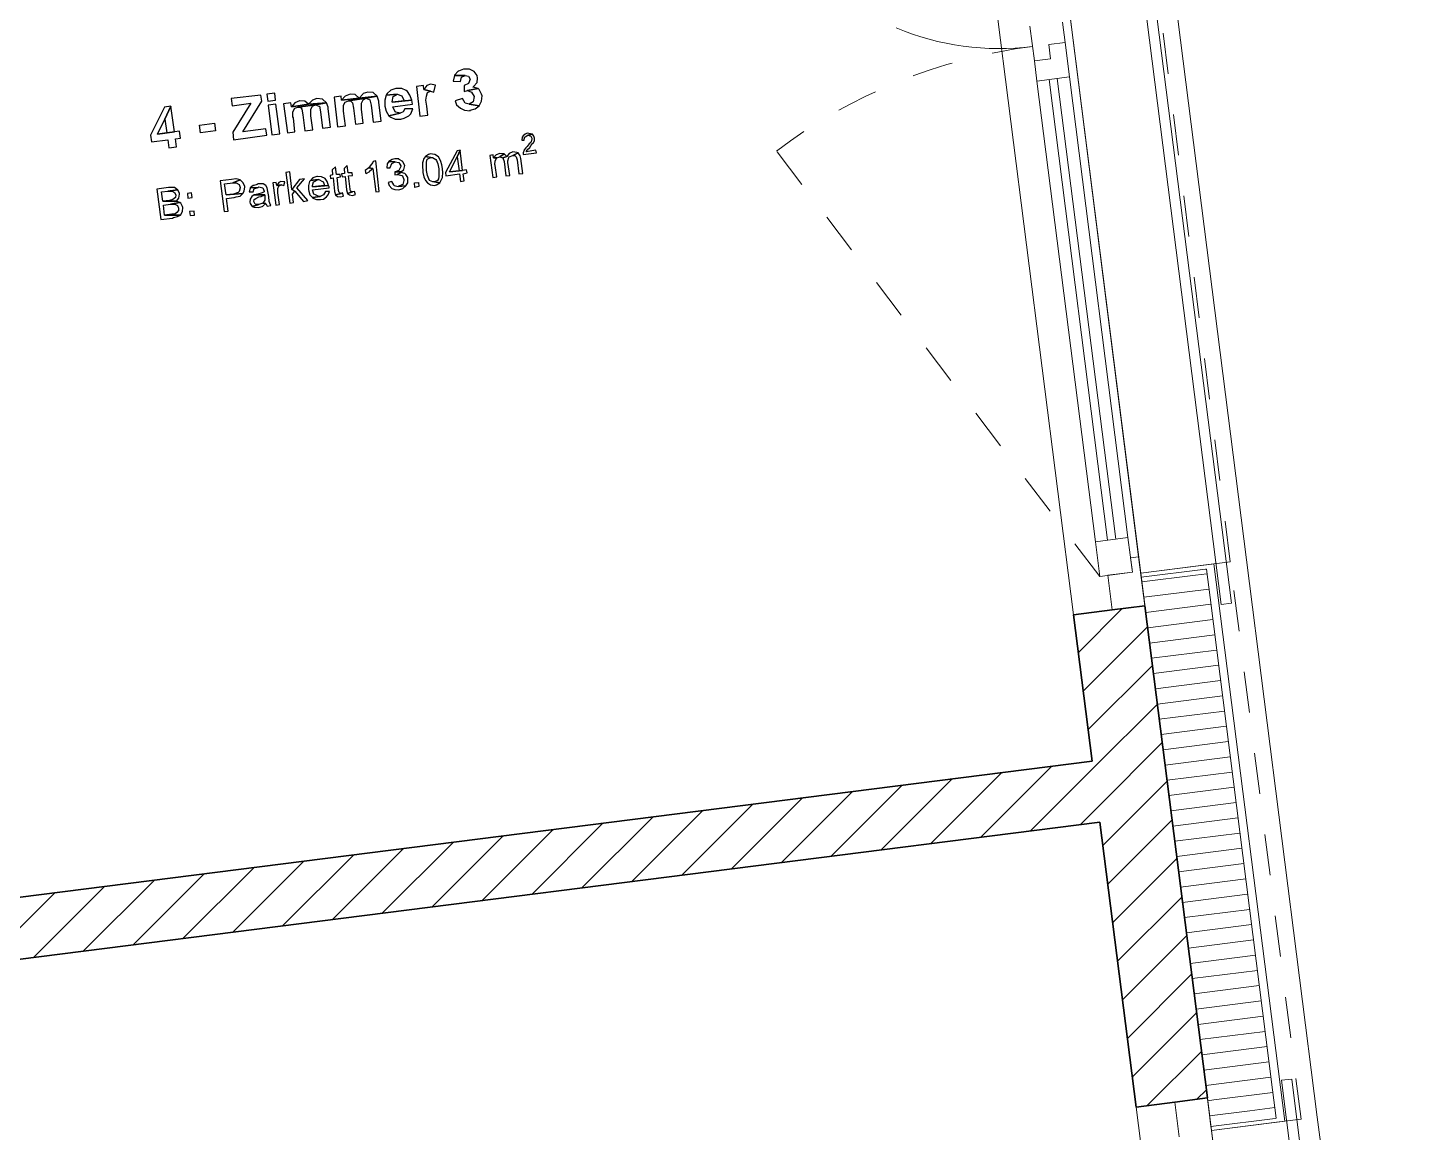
# Model space of a CAD drawing. Header units: metres. Extents: x 2713679.5 to 2713747.3, y 1226017.1 to 1226104.2.
# Drawn here: x 2713697.449 to 2713700.854, y 1226070.653 to 1226073.346 of the extents above; entities that cross this region are included whole.
import ezdxf

# ---------------------------------------------------------------- set-up
doc = ezdxf.new("R2010")
doc.units = ezdxf.units.M
doc.header["$MEASUREMENT"] = 0
doc.linetypes.add('Strich 2_1mm', pattern=[0.15, 0.1, -0.05])
doc.layers.add('plangrafiken', color=251, linetype='Continuous')
doc.layers.add('waende_stuetzen', color=250, linetype='Continuous')
doc.layers.add('texte', color=7, linetype='Continuous', true_color=0x000000)

msp = doc.modelspace()

# ---------------------------------------------------------------- linework, layer by layer
at = {"layer": 'plangrafiken', "color": 7, "linetype": 'Continuous', "lineweight": 13}
for p, q in [((2713700.0856, 1226074.083), (2713700.3575, 1226071.9402)), ((2713700.3823, 1226071.9433), (2713700.1104, 1226074.0861)), ((2713700.3575, 1226071.9402), (2713700.3823, 1226071.9433)), ((2713700.5296, 1226070.7826), (2713700.5048, 1226070.7795)), ((2713700.5048, 1226070.7795), (2713700.7767, 1226068.6367)), ((2713700.8015, 1226068.6398), (2713700.5296, 1226070.7826))]:
    msp.add_line(p, q, dxfattribs=at)
at = {"layer": 'texte'}
for points in [[(2713698.5131, 1226073.2456), (2713698.5106, 1226073.2456), (2713698.4984, 1226073.2407), (2713698.4972, 1226073.2407), (2713698.4886, 1226073.2309), (2713698.4886, 1226073.2297), (2713698.5143, 1226073.2297), (2713698.5229, 1226073.2285), (2713698.5265, 1226073.2211), (2713698.5229, 1226073.2101), (2713698.5119, 1226073.2052), (2713698.5119, 1226073.1905), (2713698.5204, 1226073.193), (2713698.5461, 1226073.1979), (2713698.5339, 1226073.2015), (2713698.5351, 1226073.2028), (2713698.5437, 1226073.2125), (2713698.5449, 1226073.2236), (2713698.5437, 1226073.2297), (2713698.5363, 1226073.2395), (2713698.5253, 1226073.2456)], [(2713698.4299, 1226073.2089), (2713698.4213, 1226073.2052), (2713698.414, 1226073.1954), (2713698.4299, 1226073.1917), (2713698.4384, 1226073.1893), (2713698.4421, 1226073.2064), (2713698.4421, 1226073.2064)], [(2713698.4886, 1226073.2297), (2713698.4849, 1226073.2162), (2713698.5033, 1226073.215), (2713698.5057, 1226073.226), (2713698.5143, 1226073.2297)], [(2713698.0163, 1226073.182), (2713697.9441, 1226073.1734), (2713697.9466, 1226073.1563), (2713697.9918, 1226073.1624), (2713697.9478, 1226073.0914), (2713697.9502, 1226073.0731), (2713698.031, 1226073.0841), (2713698.0285, 1226073.1), (2713697.9723, 1226073.0926), (2713698.0187, 1226073.1673)], [(2713698.0506, 1226073.1868), (2713698.031, 1226073.1844), (2713698.0334, 1226073.1673), (2713698.0518, 1226073.1697)], [(2713698.1533, 1226073.1734), (2713698.1423, 1226073.1697), (2713698.1423, 1226073.1697), (2713698.1325, 1226073.1599), (2713698.1766, 1226073.1636), (2713698.1668, 1226073.1722), (2713698.1668, 1226073.1722)], [(2713698.2121, 1226073.1795), (2713698.1949, 1226073.1771), (2713698.2035, 1226073.1049), (2713698.2231, 1226073.1073), (2713698.2182, 1226073.1428), (2713698.2182, 1226073.1452), (2713698.2182, 1226073.1575), (2713698.2219, 1226073.1648), (2713698.2304, 1226073.1685), (2713698.2733, 1226073.1746), (2713698.3002, 1226073.1795), (2713698.2561, 1226073.1746), (2713698.2133, 1226073.1697)], [(2713698.2341, 1226073.1844), (2713698.2341, 1226073.1844), (2713698.2219, 1226073.1795), (2713698.2133, 1226073.1697), (2713698.2561, 1226073.1746), (2713698.2463, 1226073.1832)], [(2713698.2733, 1226073.1746), (2713698.2304, 1226073.1685), (2713698.2353, 1226073.1685), (2713698.2402, 1226073.1636), (2713698.2402, 1226073.1636), (2713698.2427, 1226073.1501), (2713698.2476, 1226073.111), (2713698.2659, 1226073.1134), (2713698.2622, 1226073.1477), (2713698.2622, 1226073.1501), (2713698.2622, 1226073.1624), (2713698.2659, 1226073.1709)], [(2713698.2769, 1226073.1893), (2713698.2659, 1226073.1856), (2713698.2647, 1226073.1844), (2713698.2561, 1226073.1746), (2713698.3002, 1226073.1795), (2713698.2904, 1226073.1881), (2713698.2892, 1226073.1881)], [(2713698.3002, 1226073.1795), (2713698.2733, 1226073.1746), (2713698.2818, 1226073.1709), (2713698.2818, 1226073.1709), (2713698.2855, 1226073.1575), (2713698.2904, 1226073.1159), (2713698.31, 1226073.1183), (2713698.3038, 1226073.1648), (2713698.3038, 1226073.1673)], [(2713698.3222, 1226073.182), (2713698.3185, 1226073.1697), (2713698.3185, 1226073.1563), (2713698.3185, 1226073.155), (2713698.3222, 1226073.1428), (2713698.3283, 1226073.1318), (2713698.3565, 1226073.1379), (2713698.3454, 1226073.1404), (2713698.3442, 1226073.1416), (2713698.3381, 1226073.1538), (2713698.3858, 1226073.1599), (2713698.3846, 1226073.1697), (2713698.3369, 1226073.1648), (2713698.3369, 1226073.166), (2713698.3393, 1226073.1783), (2713698.3491, 1226073.1844)], [(2713698.3467, 1226073.1979), (2713698.3454, 1226073.1979), (2713698.3332, 1226073.1942), (2713698.3246, 1226073.1856), (2713698.3222, 1226073.182), (2713698.3491, 1226073.1844), (2713698.3601, 1226073.1807), (2713698.3601, 1226073.1807), (2713698.3662, 1226073.1685), (2713698.3369, 1226073.1648), (2713698.3846, 1226073.1697), (2713698.3797, 1226073.182), (2713698.3736, 1226073.1905), (2713698.3711, 1226073.193), (2713698.3601, 1226073.1979)], [(2713698.4127, 1226073.2052), (2713698.3956, 1226073.2028), (2713698.4042, 1226073.1306), (2713698.4238, 1226073.133), (2713698.4213, 1226073.155), (2713698.4189, 1226073.1697), (2713698.4201, 1226073.1795), (2713698.4225, 1226073.1881), (2713698.4299, 1226073.1917), (2713698.414, 1226073.1954)], [(2713698.5082, 1226073.1734), (2713698.4898, 1226073.1685), (2713698.4935, 1226073.1587), (2713698.5033, 1226073.1501), (2713698.5131, 1226073.1452), (2713698.5265, 1226073.144), (2713698.5265, 1226073.1452), (2713698.5388, 1226073.1489), (2713698.5486, 1226073.1563), (2713698.5241, 1226073.1599), (2713698.5143, 1226073.1624)], [(2713698.5461, 1226073.1979), (2713698.5204, 1226073.193), (2713698.5302, 1226073.1893), (2713698.5363, 1226073.1783), (2713698.5363, 1226073.1783), (2713698.5339, 1226073.166), (2713698.5241, 1226073.1599), (2713698.5486, 1226073.1563), (2713698.5547, 1226073.1673), (2713698.5559, 1226073.1807), (2713698.5547, 1226073.1844), (2713698.5486, 1226073.1954)], [(2713697.7973, 1226073.155), (2713697.7814, 1226073.1526), (2713697.7471, 1226073.0841), (2713697.7496, 1226073.0682), (2713697.7899, 1226073.0731), (2713697.7924, 1226073.0535), (2713697.8107, 1226073.0559), (2713697.8083, 1226073.0755), (2713697.8205, 1226073.0767), (2713697.8181, 1226073.0939), (2713697.8058, 1226073.0926), (2713697.7642, 1226073.0865), (2713697.7826, 1226073.1232)], [(2713697.7973, 1226073.155), (2713697.7826, 1226073.1232), (2713697.7875, 1226073.0902), (2713697.7642, 1226073.0865), (2713697.8058, 1226073.0926)], [(2713698.053, 1226073.1599), (2713698.0347, 1226073.1575), (2713698.0432, 1226073.0853), (2713698.0628, 1226073.0877)], [(2713698.0897, 1226073.1636), (2713698.0714, 1226073.1612), (2713698.0811, 1226073.0902), (2713698.0995, 1226073.0926), (2713698.0958, 1226073.1269), (2713698.0946, 1226073.1293), (2713698.0946, 1226073.1416), (2713698.0995, 1226073.1501), (2713698.1068, 1226073.1526), (2713698.1497, 1226073.1587), (2713698.1766, 1226073.1636), (2713698.1325, 1226073.1599), (2713698.0909, 1226073.1538)], [(2713698.1117, 1226073.1685), (2713698.1105, 1226073.1685), (2713698.0995, 1226073.1636), (2713698.0909, 1226073.1538), (2713698.1325, 1226073.1599), (2713698.124, 1226073.1673)], [(2713698.1497, 1226073.1587), (2713698.1068, 1226073.1526), (2713698.113, 1226073.1526), (2713698.1166, 1226073.1477), (2713698.1166, 1226073.1477), (2713698.1191, 1226073.1342), (2713698.124, 1226073.0951), (2713698.1436, 1226073.0975), (2713698.1387, 1226073.1318), (2713698.1387, 1226073.1355), (2713698.1387, 1226073.1477), (2713698.1423, 1226073.155)], [(2713698.1766, 1226073.1636), (2713698.1497, 1226073.1587), (2713698.1582, 1226073.155), (2713698.1595, 1226073.155), (2713698.1619, 1226073.1416), (2713698.1668, 1226073.1012), (2713698.1864, 1226073.1036), (2713698.1803, 1226073.1489), (2713698.1803, 1226073.1526)], [(2713698.3675, 1226073.1489), (2713698.3638, 1226073.1416), (2713698.3565, 1226073.1379), (2713698.3283, 1226073.1318), (2713698.3332, 1226073.1281), (2713698.3442, 1226073.1232), (2713698.3577, 1226073.1232), (2713698.3662, 1226073.1257), (2713698.3773, 1226073.1318), (2713698.3822, 1226073.1367), (2713698.387, 1226073.1489)], [(2713697.8695, 1226073.0902), (2713697.867, 1226073.1085), (2713697.9037, 1226073.1134), (2713697.9062, 1226073.0951), (2713697.8695, 1226073.0902)], [(2713698.666, 1226073.089), (2713698.6611, 1226073.0865), (2713698.6562, 1226073.0828), (2713698.6538, 1226073.0792), (2713698.6526, 1226073.0718), (2713698.6587, 1226073.0718), (2713698.6587, 1226073.0743), (2713698.6599, 1226073.0804), (2713698.6611, 1226073.0804), (2713698.6672, 1226073.0841), (2713698.6783, 1226073.0865), (2713698.6734, 1226073.0877)], [(2713698.6783, 1226073.0865), (2713698.6672, 1226073.0841), (2713698.6685, 1226073.0841), (2713698.6746, 1226073.0816), (2713698.6746, 1226073.0816), (2713698.677, 1226073.0767), (2713698.677, 1226073.0755), (2713698.6758, 1226073.0682), (2713698.6746, 1226073.0669), (2713698.6709, 1226073.0633), (2713698.666, 1226073.0571), (2713698.6624, 1226073.0535), (2713698.6587, 1226073.0486), (2713698.6587, 1226073.0474), (2713698.6562, 1226073.0412), (2713698.6562, 1226073.0376), (2713698.6881, 1226073.0412), (2713698.6868, 1226073.0474), (2713698.6636, 1226073.0437), (2713698.666, 1226073.0474), (2713698.666, 1226073.0486), (2713698.6721, 1226073.0547), (2713698.6758, 1226073.0596), (2713698.6795, 1226073.0645), (2713698.6807, 1226073.0645), (2713698.6832, 1226073.0706), (2713698.6832, 1226073.0767), (2713698.6819, 1226073.0816)], [(2713698.4299, 1226073.0388), (2713698.425, 1226073.0376), (2713698.4176, 1226073.0327), (2713698.4311, 1226073.0302), (2713698.4348, 1226073.0302), (2713698.4433, 1226073.0253), (2713698.4446, 1226073.0229), (2713698.4482, 1226073.0143), (2713698.4507, 1226073.0021), (2713698.4507, 1226072.9947), (2713698.4507, 1226072.9837), (2713698.4495, 1226072.9776), (2713698.447, 1226072.9739), (2713698.4397, 1226072.9703), (2713698.4531, 1226072.9678), (2713698.4556, 1226072.9727), (2713698.4592, 1226072.9813), (2713698.4592, 1226072.9825), (2713698.4605, 1226072.9923), (2713698.4592, 1226073.0033), (2713698.458, 1226073.0119), (2713698.4556, 1226073.0204), (2713698.4543, 1226073.0229), (2713698.4495, 1226073.0315), (2713698.4495, 1226073.0315), (2713698.4409, 1226073.0376), (2713698.4397, 1226073.0376)], [(2713698.5021, 1226073.0474), (2713698.4947, 1226073.0461), (2713698.4666, 1226072.9935), (2713698.4678, 1226072.985), (2713698.5008, 1226072.9899), (2713698.5033, 1226072.9715), (2713698.5119, 1226072.9727), (2713698.5094, 1226072.9899), (2713698.5192, 1226072.9923), (2713698.518, 1226072.9996), (2713698.5082, 1226072.9984), (2713698.4764, 1226072.9947), (2713698.4947, 1226073.0315)], [(2713698.5021, 1226073.0474), (2713698.4947, 1226073.0315), (2713698.4996, 1226072.9972), (2713698.4764, 1226072.9947), (2713698.5082, 1226072.9984)], [(2713698.5828, 1226073.0363), (2713698.5743, 1226073.0351), (2713698.5816, 1226072.9813), (2713698.5914, 1226072.9825), (2713698.5877, 1226073.0107), (2713698.5865, 1226073.0131), (2713698.5877, 1226073.0217), (2713698.5914, 1226073.029), (2713698.584, 1226073.029)], [(2713698.5987, 1226073.04), (2713698.5987, 1226073.04), (2713698.5902, 1226073.0363), (2713698.584, 1226073.029), (2713698.5914, 1226073.029), (2713698.5987, 1226073.0315), (2713698.6097, 1226073.0388), (2713698.6085, 1226073.0388)], [(2713698.6097, 1226073.0388), (2713698.5987, 1226073.0315), (2713698.6061, 1226073.029), (2713698.6159, 1226073.0327)], [(2713698.6305, 1226073.0437), (2713698.6305, 1226073.0437), (2713698.622, 1226073.04), (2713698.6159, 1226073.0327), (2713698.6061, 1226073.029), (2713698.6097, 1226073.0204), (2713698.6134, 1226072.985), (2713698.6232, 1226072.9862), (2713698.6183, 1226073.018), (2713698.6183, 1226073.0217), (2713698.6208, 1226073.0302), (2713698.622, 1226073.0315), (2713698.6305, 1226073.0351), (2713698.644, 1226073.0412), (2713698.6403, 1226073.0425)], [(2713698.644, 1226073.0412), (2713698.6305, 1226073.0351), (2713698.6354, 1226073.0351), (2713698.6391, 1226073.0315), (2713698.6416, 1226073.0241), (2713698.6452, 1226072.9899), (2713698.655, 1226072.9911), (2713698.6501, 1226073.0278), (2713698.6489, 1226073.0339)], [(2713698.1986, 1226073.007), (2713698.19, 1226072.9996), (2713698.1913, 1226072.9874), (2713698.1852, 1226072.9862), (2713698.1864, 1226072.9788), (2713698.1925, 1226072.9801), (2713698.1962, 1226072.9482), (2713698.1962, 1226072.947), (2713698.1986, 1226072.9385), (2713698.2121, 1226072.9421), (2713698.2084, 1226072.9434), (2713698.2072, 1226072.9446), (2713698.206, 1226072.9495), (2713698.2023, 1226072.9813), (2713698.2109, 1226072.9825), (2713698.2096, 1226072.9886), (2713698.2011, 1226072.9886)], [(2713698.2268, 1226073.0107), (2713698.2194, 1226073.0033), (2713698.2206, 1226072.9911), (2713698.2133, 1226072.9899), (2713698.2145, 1226072.9825), (2713698.2219, 1226072.9837), (2713698.2255, 1226072.9519), (2713698.2255, 1226072.9507), (2713698.228, 1226072.9421), (2713698.2402, 1226072.9458), (2713698.2378, 1226072.947), (2713698.2353, 1226072.9482), (2713698.2341, 1226072.9531), (2713698.2304, 1226072.985), (2713698.2402, 1226072.9862), (2713698.239, 1226072.9923), (2713698.2292, 1226072.9923)], [(2713698.2794, 1226073.0045), (2713698.2708, 1226072.9984), (2713698.272, 1226072.9899), (2713698.2733, 1226072.9911), (2713698.2818, 1226072.996), (2713698.2818, 1226072.9972), (2713698.2892, 1226073.0033)], [(2713698.2965, 1226073.0217), (2713698.2904, 1226073.0204), (2713698.2892, 1226073.018), (2713698.283, 1226073.0094), (2713698.2794, 1226073.0045), (2713698.2892, 1226073.0033), (2713698.2965, 1226072.9458), (2713698.3051, 1226072.947)], [(2713698.3283, 1226073.0204), (2713698.3246, 1226073.0143), (2713698.3234, 1226073.0045), (2713698.332, 1226073.0045), (2713698.332, 1226073.0058), (2713698.3357, 1226073.0155), (2713698.3357, 1226073.0155), (2713698.3442, 1226073.0192)], [(2713698.343, 1226073.0266), (2713698.3369, 1226073.0253), (2713698.3283, 1226073.0204), (2713698.3442, 1226073.0192), (2713698.3528, 1226073.018), (2713698.3577, 1226073.0094), (2713698.3577, 1226073.0082), (2713698.354, 1226072.9996), (2713698.3528, 1226072.9984), (2713698.3442, 1226072.9947), (2713698.3589, 1226072.9947), (2713698.365, 1226073.0009), (2713698.3675, 1226073.0107), (2713698.3675, 1226073.0107), (2713698.3626, 1226073.0192), (2713698.3626, 1226073.0204), (2713698.354, 1226073.0253), (2713698.3528, 1226073.0266)], [(2713698.4176, 1226073.0327), (2713698.414, 1226073.0278), (2713698.4115, 1226073.0192), (2713698.4103, 1226073.0168), (2713698.4103, 1226073.0082), (2713698.4115, 1226072.9972), (2713698.4115, 1226072.9935), (2713698.414, 1226072.9825), (2713698.4176, 1226072.9739), (2713698.4225, 1226072.9678), (2713698.4225, 1226072.9678), (2713698.4299, 1226072.9629), (2713698.4397, 1226072.9617), (2713698.4446, 1226072.9629), (2713698.4531, 1226072.9678), (2713698.4397, 1226072.9703), (2713698.436, 1226072.9703), (2713698.4274, 1226072.9739), (2713698.4262, 1226072.9776), (2713698.4225, 1226072.9862), (2713698.4201, 1226072.9984), (2713698.4201, 1226073.007), (2713698.4201, 1226073.0168), (2713698.4213, 1226073.0241), (2713698.4238, 1226073.0266), (2713698.4311, 1226073.0302)], [(2713697.9453, 1226072.9764), (2713697.9172, 1226072.9727), (2713697.927, 1226072.8981), (2713697.9368, 1226072.8993), (2713697.9331, 1226072.9299), (2713697.9514, 1226072.9323), (2713697.9563, 1226072.9336), (2713697.9661, 1226072.936), (2713697.9723, 1226072.9421), (2713697.9319, 1226072.9385), (2713697.9282, 1226072.9654), (2713697.9478, 1226072.9678), (2713697.9661, 1226072.9752), (2713697.9661, 1226072.9752), (2713697.9563, 1226072.9776), (2713697.9551, 1226072.9776)], [(2713697.9661, 1226072.9752), (2713697.9478, 1226072.9678), (2713697.9563, 1226072.9678), (2713697.9637, 1226072.9642), (2713697.9661, 1226072.9568), (2713697.9661, 1226072.9556), (2713697.9637, 1226072.947), (2713697.9612, 1226072.9446), (2713697.9502, 1226072.9409), (2713697.9319, 1226072.9385), (2713697.9723, 1226072.9421), (2713697.9759, 1226072.9482), (2713697.9771, 1226072.958), (2713697.9771, 1226072.9593), (2713697.9735, 1226072.9678)], [(2713698.0542, 1226072.9691), (2713698.0457, 1226072.9678), (2713698.053, 1226072.914), (2713698.0616, 1226072.9152), (2713698.0579, 1226072.9434), (2713698.0579, 1226072.9446), (2713698.0579, 1226072.9544), (2713698.0603, 1226072.9605), (2713698.0665, 1226072.9629), (2713698.0555, 1226072.9617)], [(2713698.0652, 1226072.9715), (2713698.0603, 1226072.9691), (2713698.0555, 1226072.9617), (2713698.0665, 1226072.9629), (2713698.0726, 1226072.9617), (2713698.075, 1226072.9703), (2713698.075, 1226072.9703)], [(2713698.0873, 1226072.9947), (2713698.0775, 1226072.9935), (2713698.0873, 1226072.9189), (2713698.0958, 1226072.9201), (2713698.0934, 1226072.9409), (2713698.0995, 1226072.9482), (2713698.0922, 1226072.9519)], [(2713698.1228, 1226072.9776), (2713698.1105, 1226072.9764), (2713698.0922, 1226072.9519), (2713698.0995, 1226072.9482), (2713698.1203, 1226072.9226), (2713698.1313, 1226072.925), (2713698.1044, 1226072.9556)], [(2713698.1374, 1226072.9739), (2713698.135, 1226072.9715), (2713698.1325, 1226072.9617), (2713698.1325, 1226072.9519), (2713698.1338, 1226072.9482), (2713698.1362, 1226072.9385), (2713698.1423, 1226072.9323), (2713698.1607, 1226072.9348), (2713698.1582, 1226072.9348), (2713698.1497, 1226072.9385), (2713698.146, 1226072.9409), (2713698.1423, 1226072.9507), (2713698.1827, 1226072.9556), (2713698.1827, 1226072.958), (2713698.1815, 1226072.9617), (2713698.1423, 1226072.958), (2713698.1423, 1226072.9617), (2713698.1448, 1226072.9703), (2713698.1472, 1226072.9715), (2713698.1558, 1226072.9764)], [(2713698.1546, 1226072.9837), (2713698.1533, 1226072.9837), (2713698.1436, 1226072.9801), (2713698.1374, 1226072.9739), (2713698.1558, 1226072.9764), (2713698.1582, 1226072.9764), (2713698.1668, 1226072.9715), (2713698.168, 1226072.9715), (2713698.1717, 1226072.9617), (2713698.1423, 1226072.958), (2713698.1815, 1226072.9617), (2713698.1778, 1226072.9715), (2713698.1729, 1226072.9788), (2713698.1729, 1226072.9788), (2713698.1644, 1226072.9825)], [(2713698.3357, 1226072.9715), (2713698.3271, 1226072.9691), (2713698.3295, 1226072.9617), (2713698.3357, 1226072.9544), (2713698.343, 1226072.9519), (2713698.3528, 1226072.9507), (2713698.3528, 1226072.9507), (2713698.3626, 1226072.9544), (2713698.3699, 1226072.9605), (2713698.3516, 1226072.9593), (2713698.3516, 1226072.958), (2713698.3418, 1226072.9605), (2713698.3406, 1226072.9629)], [(2713698.343, 1226072.9947), (2713698.343, 1226072.9874), (2713698.3491, 1226072.9886), (2713698.3589, 1226072.9935), (2713698.3589, 1226072.9947), (2713698.3442, 1226072.9947)], [(2713698.3589, 1226072.9935), (2713698.3491, 1226072.9886), (2713698.3503, 1226072.9886), (2713698.3601, 1226072.9862), (2713698.3614, 1226072.985), (2713698.365, 1226072.9764), (2713698.365, 1226072.9739), (2713698.3626, 1226072.9642), (2713698.3601, 1226072.9629), (2713698.3516, 1226072.9593), (2713698.3699, 1226072.9605), (2713698.3748, 1226072.9678), (2713698.3748, 1226072.9776), (2713698.3748, 1226072.9813), (2713698.3699, 1226072.9886), (2713698.3675, 1226072.9911)], [(2713698.3919, 1226072.9568), (2713698.3907, 1226072.9678), (2713698.4005, 1226072.9691), (2713698.4017, 1226072.9593), (2713698.3919, 1226072.9568)], [(2713697.7912, 1226072.9568), (2713697.763, 1226072.9531), (2713697.7728, 1226072.8785), (2713697.8009, 1226072.8822), (2713697.8034, 1226072.8834), (2713697.8132, 1226072.8858), (2713697.8205, 1226072.8895), (2713697.7814, 1226072.8895), (2713697.7789, 1226072.914), (2713697.7961, 1226072.9164), (2713697.8193, 1226072.9201), (2713697.8095, 1226072.9238), (2713697.8107, 1226072.9238), (2713697.7777, 1226072.9238), (2713697.774, 1226072.9458), (2713697.7899, 1226072.9482), (2713697.8132, 1226072.9507), (2713697.8058, 1226072.9568), (2713697.8022, 1226072.9568)], [(2713697.8132, 1226072.9507), (2713697.7899, 1226072.9482), (2713697.7912, 1226072.9482), (2713697.8009, 1226072.9482), (2713697.8058, 1226072.9446), (2713697.8095, 1226072.9385), (2713697.8083, 1226072.9323), (2713697.8022, 1226072.9274), (2713697.7936, 1226072.925), (2713697.7777, 1226072.9238), (2713697.8107, 1226072.9238), (2713697.8169, 1226072.9311), (2713697.8181, 1226072.9409), (2713697.8181, 1226072.9421), (2713697.8144, 1226072.9507)], [(2713697.8474, 1226072.9434), (2713697.8377, 1226072.9421), (2713697.8389, 1226072.9311), (2713697.8487, 1226072.9323)], [(2713697.9906, 1226072.9556), (2713697.9906, 1226072.9544), (2713697.9882, 1226072.9458), (2713697.9979, 1226072.9458), (2713698.0004, 1226072.9544), (2713698.0016, 1226072.9544), (2713698.0102, 1226072.9568)], [(2713698.0004, 1226072.9385), (2713697.9943, 1226072.9348), (2713697.9906, 1226072.9287), (2713697.9894, 1226072.9213), (2713697.9906, 1226072.9177), (2713697.9955, 1226072.9103), (2713698.0114, 1226072.9152), (2713698.0028, 1226072.9164), (2713697.9992, 1226072.9226), (2713698.0004, 1226072.9274), (2713698.0041, 1226072.9299), (2713698.0114, 1226072.9336), (2713698.0175, 1226072.9348), (2713698.0261, 1226072.9385)], [(2713698.0102, 1226072.9654), (2713698.0077, 1226072.9642), (2713697.9992, 1226072.9617), (2713697.9979, 1226072.9617), (2713697.9906, 1226072.9556), (2713698.0102, 1226072.9568), (2713698.0114, 1226072.958), (2713698.0212, 1226072.9556), (2713698.0249, 1226072.9482), (2713698.0249, 1226072.9458), (2713698.02, 1226072.9434), (2713698.009, 1226072.9409), (2713698.0004, 1226072.9385), (2713698.0261, 1226072.9385), (2713698.0261, 1226072.9348), (2713698.0261, 1226072.9262), (2713698.0212, 1226072.9189), (2713698.0285, 1226072.9177), (2713698.0322, 1226072.9115), (2713698.0408, 1226072.9128), (2713698.0383, 1226072.9189), (2713698.0371, 1226072.9226), (2713698.0359, 1226072.9348), (2713698.0334, 1226072.947), (2713698.0322, 1226072.9556), (2713698.0285, 1226072.9617), (2713698.0224, 1226072.9654), (2713698.0212, 1226072.9654)], [(2713698.1741, 1226072.947), (2713698.1741, 1226072.947), (2713698.1692, 1226072.9385), (2713698.1607, 1226072.9348), (2713698.1423, 1226072.9323), (2713698.1436, 1226072.9311), (2713698.1521, 1226072.9274), (2713698.1619, 1226072.9274), (2713698.1692, 1226072.9287), (2713698.1766, 1226072.9336), (2713698.1803, 1226072.9385), (2713698.1839, 1226072.947)], [(2713698.2157, 1226072.9434), (2713698.2121, 1226072.9421), (2713698.1986, 1226072.9385), (2713698.2035, 1226072.9348), (2713698.2109, 1226072.9336), (2713698.2182, 1226072.936)], [(2713698.2451, 1226072.947), (2713698.2402, 1226072.9458), (2713698.228, 1226072.9421), (2713698.2329, 1226072.9385), (2713698.2402, 1226072.9372), (2713698.2476, 1226072.9397)], [(2713697.8193, 1226072.9201), (2713697.7961, 1226072.9164), (2713697.7973, 1226072.9164), (2713697.8071, 1226072.9164), (2713697.8132, 1226072.9128), (2713697.8156, 1226072.9066), (2713697.8156, 1226072.9005), (2713697.812, 1226072.8956), (2713697.8071, 1226072.892), (2713697.7997, 1226072.892), (2713697.7814, 1226072.8895), (2713697.8205, 1226072.8895), (2713697.8254, 1226072.8981), (2713697.8254, 1226072.8981), (2713697.8266, 1226072.9079), (2713697.8254, 1226072.9103), (2713697.8217, 1226072.9189)], [(2713698.0212, 1226072.9189), (2713698.0114, 1226072.9152), (2713697.9955, 1226072.9103), (2713698.0004, 1226072.9091), (2713698.0102, 1226072.9079), (2713698.0102, 1226072.9079), (2713698.02, 1226072.9103), (2713698.0212, 1226072.9115), (2713698.0285, 1226072.9177)], [(2713697.8536, 1226072.8993), (2713697.8425, 1226072.8981), (2713697.8438, 1226072.8883), (2713697.8548, 1226072.8895)]]:
    msp.add_lwpolyline(points, close=True, dxfattribs=at)
at = {"layer": 'waende_stuetzen', "color": 7, "linetype": 'Continuous', "lineweight": 18}
for p, q in [((2713700.7342, 1226067.5023), (2713697.5257, 1226092.7845)), ((2713700.8544, 1226066.5549), (2713698.4177, 1226085.7559)), ((2713700.3598, 1226072.0413), (2713700.1614, 1226072.0161)), ((2713700.3201, 1226072.0362), (2713700.1614, 1226072.0161)), ((2713700.1614, 1226072.0161), (2713700.1714, 1226071.9367)), ((2713700.1614, 1226072.0161), (2713700.1626, 1226072.0062)), ((2713700.3189, 1226072.026), (2713700.1626, 1226072.0062)), ((2713700.3189, 1226072.026), (2713700.3214, 1226072.0263)), ((2713700.3399, 1226072.0388), (2713700.3201, 1226072.0362)), ((2713700.3302, 1226071.9569), (2713700.3214, 1226072.0263)), ((2713700.5124, 1226070.6797), (2713700.3399, 1226072.0388)), ((2713700.3796, 1226072.0438), (2713700.3598, 1226072.0413)), ((2713700.1626, 1226072.0062), (2713700.1714, 1226071.9367)), ((2713700.4825, 1226070.7565), (2713700.3302, 1226071.9569)), ((2713700.4913, 1226070.6871), (2713700.4825, 1226070.7565)), ((2713700.3339, 1226070.657), (2713700.3238, 1226070.7364)), ((2713700.3326, 1226070.6669), (2713700.3238, 1226070.7364)), ((2713700.3326, 1226070.6669), (2713700.4888, 1226070.6867)), ((2713700.4888, 1226070.6867), (2713700.4913, 1226070.6871)), ((2713700.3339, 1226070.657), (2713700.3326, 1226070.6669)), ((2713700.5323, 1226070.6822), (2713700.3339, 1226070.657)), ((2713700.3339, 1226070.657), (2713700.4926, 1226070.6771)), ((2713700.5124, 1226070.6797), (2713700.4926, 1226070.6771)), ((2713700.5521, 1226070.6847), (2713700.5323, 1226070.6822))]:
    msp.add_line(p, q, dxfattribs=at)
at = {"layer": 'waende_stuetzen', "color": 7, "linetype": 'Continuous', "lineweight": 13}
for p, q in [((2713699.9978, 1226071.9147), (2713699.7309, 1226074.0178)), ((2713700.4193, 1226072.0488), (2713700.1725, 1226073.9932)), ((2713700.1614, 1226072.0161), (2713699.9146, 1226073.9605)), ((2713699.9197, 1226073.9208), (2713700.1563, 1226072.0558)), ((2713699.902, 1226073.2659), (2713699.8913, 1226073.3502)), ((2713699.9706, 1226073.3603), (2713699.9769, 1226073.3107)), ((2713699.9372, 1226073.3056), (2713699.9769, 1226073.3107)), ((2713699.9769, 1226073.3107), (2713699.9876, 1226073.2263)), ((2713699.9416, 1226073.2709), (2713699.9372, 1226073.3056)), ((2713699.9416, 1226073.2709), (2713699.902, 1226073.2659)), ((2713699.9083, 1226073.2163), (2713699.902, 1226073.2659)), ((2713699.9876, 1226073.2263), (2713699.9083, 1226073.2163)), ((2713700.0508, 1226072.0928), (2713699.9083, 1226073.2163)), ((2713700.0806, 1226072.0966), (2713699.938, 1226073.2201)), ((2713699.9579, 1226073.2226), (2713700.1004, 1226072.0991)), ((2713699.9876, 1226073.2263), (2713700.1302, 1226072.1029)), ((2713700.0508, 1226072.0928), (2713700.1302, 1226072.1029)), ((2713700.0615, 1226072.0085), (2713700.0508, 1226072.0928)), ((2713700.1302, 1226072.1029), (2713700.1409, 1226072.0185)), ((2713700.1365, 1226072.0533), (2713700.1563, 1226072.0558)), ((2713700.1409, 1226072.0185), (2713700.1365, 1226072.0533)), ((2713700.1563, 1226072.0558), (2713700.1714, 1226071.9367)), ((2713700.5918, 1226070.6897), (2713700.4193, 1226072.0488)), ((2713700.1409, 1226072.0185), (2713700.0615, 1226072.0085)), ((2713700.0814, 1226072.011), (2713700.1409, 1226072.0185)), ((2713700.3339, 1226070.657), (2713700.1614, 1226072.0161)), ((2713700.0921, 1226071.9267), (2713700.0814, 1226072.011)), ((2713700.2551, 1226070.642), (2713700.2444, 1226070.7263)), ((2713700.3238, 1226070.7364), (2713700.3389, 1226070.6173)), ((2713700.4171, 1226068.6112), (2713700.1502, 1226070.7143)), ((2713700.8385, 1226068.7453), (2713700.5918, 1226070.6897)), ((2713700.5806, 1226068.7126), (2713700.3339, 1226070.657))]:
    msp.add_line(p, q, dxfattribs=at)
at = {"layer": 'waende_stuetzen', "color": 7, "linetype": 'Strich 2_1mm', "lineweight": 13}
for p, q in [((2713700.3796, 1226072.0438), (2713700.1329, 1226073.9882)), ((2713700.0615, 1226072.0085), (2713699.2735, 1226073.0455)), ((2713700.5521, 1226070.6847), (2713700.3796, 1226072.0438)), ((2713700.7989, 1226068.7403), (2713700.5521, 1226070.6847))]:
    msp.add_line(p, q, dxfattribs=at)
at = {"layer": 'waende_stuetzen', "color": 18, "linetype": 'Continuous', "lineweight": 0, "true_color": 0x000000}
for p, q in [((2713700.3228, 1226072.0148), (2713700.2945, 1226072.0112)), ((2713700.2945, 1226072.0112), (2713700.1641, 1226071.9947)), ((2713700.2155, 1226071.9634), (2713700.1688, 1226071.9575)), ((2713700.3275, 1226071.9776), (2713700.2155, 1226071.9634)), ((2713700.0095, 1226071.823), (2713700.1162, 1226071.9297)), ((2713700.3323, 1226071.9404), (2713700.1735, 1226071.9203)), ((2713700.0214, 1226071.7288), (2713700.178, 1226071.8854)), ((2713700.337, 1226071.9032), (2713700.1783, 1226071.8831)), ((2713700.3417, 1226071.866), (2713700.183, 1226071.8459)), ((2713700.3464, 1226071.8288), (2713700.1877, 1226071.8087)), ((2713700.0334, 1226071.6347), (2713700.1899, 1226071.7913)), ((2713700.3511, 1226071.7916), (2713700.1924, 1226071.7715)), ((2713700.3559, 1226071.7544), (2713700.1971, 1226071.7343)), ((2713700.3606, 1226071.7172), (2713700.2019, 1226071.6971)), ((2713700.0453, 1226071.5406), (2713700.2019, 1226071.6971)), ((2713700.3653, 1226071.68), (2713700.2066, 1226071.6599)), ((2713700.37, 1226071.6428), (2713700.2113, 1226071.6227)), ((2713700.3747, 1226071.6056), (2713700.216, 1226071.5855)), ((2713700.0573, 1226071.4465), (2713700.2138, 1226071.603)), ((2713699.7704, 1226071.3717), (2713699.9436, 1226071.5449)), ((2713699.8919, 1226071.3872), (2713700.0453, 1226071.5406)), ((2713700.3795, 1226071.5684), (2713700.2207, 1226071.5483)), ((2713699.5274, 1226071.3409), (2713699.7006, 1226071.5141)), ((2713699.6489, 1226071.3563), (2713699.8221, 1226071.5295)), ((2713700.0692, 1226071.3524), (2713700.2257, 1226071.5089)), ((2713700.3842, 1226071.5312), (2713700.2255, 1226071.5111)), ((2713699.2845, 1226071.3101), (2713699.4576, 1226071.4833)), ((2713699.4059, 1226071.3255), (2713699.5791, 1226071.4987)), ((2713700.3889, 1226071.494), (2713700.2302, 1226071.4739)), ((2713698.92, 1226071.2638), (2713699.0932, 1226071.437)), ((2713699.0415, 1226071.2792), (2713699.2147, 1226071.4524)), ((2713699.163, 1226071.2947), (2713699.3362, 1226071.4678)), ((2713700.0134, 1226071.4026), (2713700.0573, 1226071.4465)), ((2713700.3936, 1226071.4568), (2713700.2349, 1226071.4367)), ((2713698.677, 1226071.233), (2713698.8502, 1226071.4062)), ((2713698.7985, 1226071.2484), (2713698.9717, 1226071.4216)), ((2713700.0811, 1226071.2582), (2713700.2377, 1226071.4148)), ((2713700.3984, 1226071.4196), (2713700.2396, 1226071.3995)), ((2713698.4341, 1226071.2022), (2713698.6073, 1226071.3753)), ((2713698.5556, 1226071.2176), (2713698.7287, 1226071.3908)), ((2713700.4031, 1226071.3824), (2713700.2443, 1226071.3623)), ((2713698.1911, 1226071.1713), (2713698.3643, 1226071.3445)), ((2713698.3126, 1226071.1867), (2713698.4858, 1226071.3599)), ((2713700.4078, 1226071.3452), (2713700.2491, 1226071.3251)), ((2713697.9481, 1226071.1405), (2713698.1213, 1226071.3137)), ((2713698.0696, 1226071.1559), (2713698.2428, 1226071.3291)), ((2713700.0931, 1226071.1641), (2713700.2496, 1226071.3207)), ((2713700.4125, 1226071.308), (2713700.2538, 1226071.2879)), ((2713697.5837, 1226071.0942), (2713697.7569, 1226071.2674)), ((2713697.7052, 1226071.1097), (2713697.8784, 1226071.2828)), ((2713697.8267, 1226071.1251), (2713697.9998, 1226071.2982)), ((2713700.4172, 1226071.2708), (2713700.2585, 1226071.2507)), ((2713697.3407, 1226071.0634), (2713697.5139, 1226071.2366)), ((2713697.4622, 1226071.0788), (2713697.6354, 1226071.252)), ((2713700.422, 1226071.2336), (2713700.2632, 1226071.2135)), ((2713700.105, 1226071.07), (2713700.2616, 1226071.2265)), ((2713700.4267, 1226071.1964), (2713700.268, 1226071.1763)), ((2713700.117, 1226070.9759), (2713700.2735, 1226071.1324)), ((2713700.4314, 1226071.1592), (2713700.2727, 1226071.1391)), ((2713700.4361, 1226071.122), (2713700.2774, 1226071.1019)), ((2713700.4408, 1226071.0848), (2713700.2821, 1226071.0647)), ((2713700.1289, 1226070.8818), (2713700.2855, 1226071.0383)), ((2713700.4456, 1226071.0476), (2713700.2868, 1226071.0275)), ((2713700.4503, 1226071.0104), (2713700.2916, 1226070.9903)), ((2713700.455, 1226070.9732), (2713700.2963, 1226070.9531)), ((2713700.1409, 1226070.7876), (2713700.2974, 1226070.9442)), ((2713700.4597, 1226070.936), (2713700.301, 1226070.9158)), ((2713700.4645, 1226070.8988), (2713700.3057, 1226070.8786)), ((2713700.4692, 1226070.8616), (2713700.3104, 1226070.8414)), ((2713700.177, 1226070.7177), (2713700.3094, 1226070.85)), ((2713700.4739, 1226070.8244), (2713700.3152, 1226070.8042)), ((2713700.2985, 1226070.7332), (2713700.3213, 1226070.7559)), ((2713700.4786, 1226070.7872), (2713700.3199, 1226070.767)), ((2713700.3393, 1226070.7317), (2713700.3246, 1226070.7298)), ((2713700.4833, 1226070.75), (2713700.3393, 1226070.7317)), ((2713700.4277, 1226070.7051), (2713700.3293, 1226070.6926)), ((2713700.4881, 1226070.7128), (2713700.4277, 1226070.7051))]:
    msp.add_line(p, q, dxfattribs=at)
at = {"layer": 'waende_stuetzen', "color": 7, "linetype": 'Continuous', "lineweight": 35}
for p, q in [((2713700.0921, 1226071.9267), (2713699.9978, 1226071.9147)), ((2713699.9978, 1226071.9147), (2713700.0432, 1226071.5576)), ((2713700.1714, 1226071.9367), (2713700.0921, 1226071.9267)), ((2713700.1714, 1226071.9367), (2713700.3238, 1226070.7364)), ((2713700.0432, 1226071.5576), (2713695.9758, 1226071.0414)), ((2713695.9947, 1226070.8926), (2713700.062, 1226071.4088)), ((2713700.062, 1226071.4088), (2713700.1502, 1226070.7143)), ((2713700.2444, 1226070.7263), (2713700.1502, 1226070.7143)), ((2713700.3238, 1226070.7364), (2713700.2444, 1226070.7263))]:
    msp.add_line(p, q, dxfattribs=at)
at = {"layer": 'waende_stuetzen', "color": 7, "linetype": 'Continuous', "lineweight": 13}
msp.add_arc((2713699.816, 1226073.9429), 0.6475, 247.2326, 277.2326, dxfattribs=at)
at = {"layer": 'waende_stuetzen', "color": 7, "linetype": 'Strich 2_1mm', "lineweight": 13}
msp.add_arc((2713700.0615, 1226072.0085), 1.3025, 97.2326, 127.2326, dxfattribs=at)

doc.saveas('drawing.dxf')
